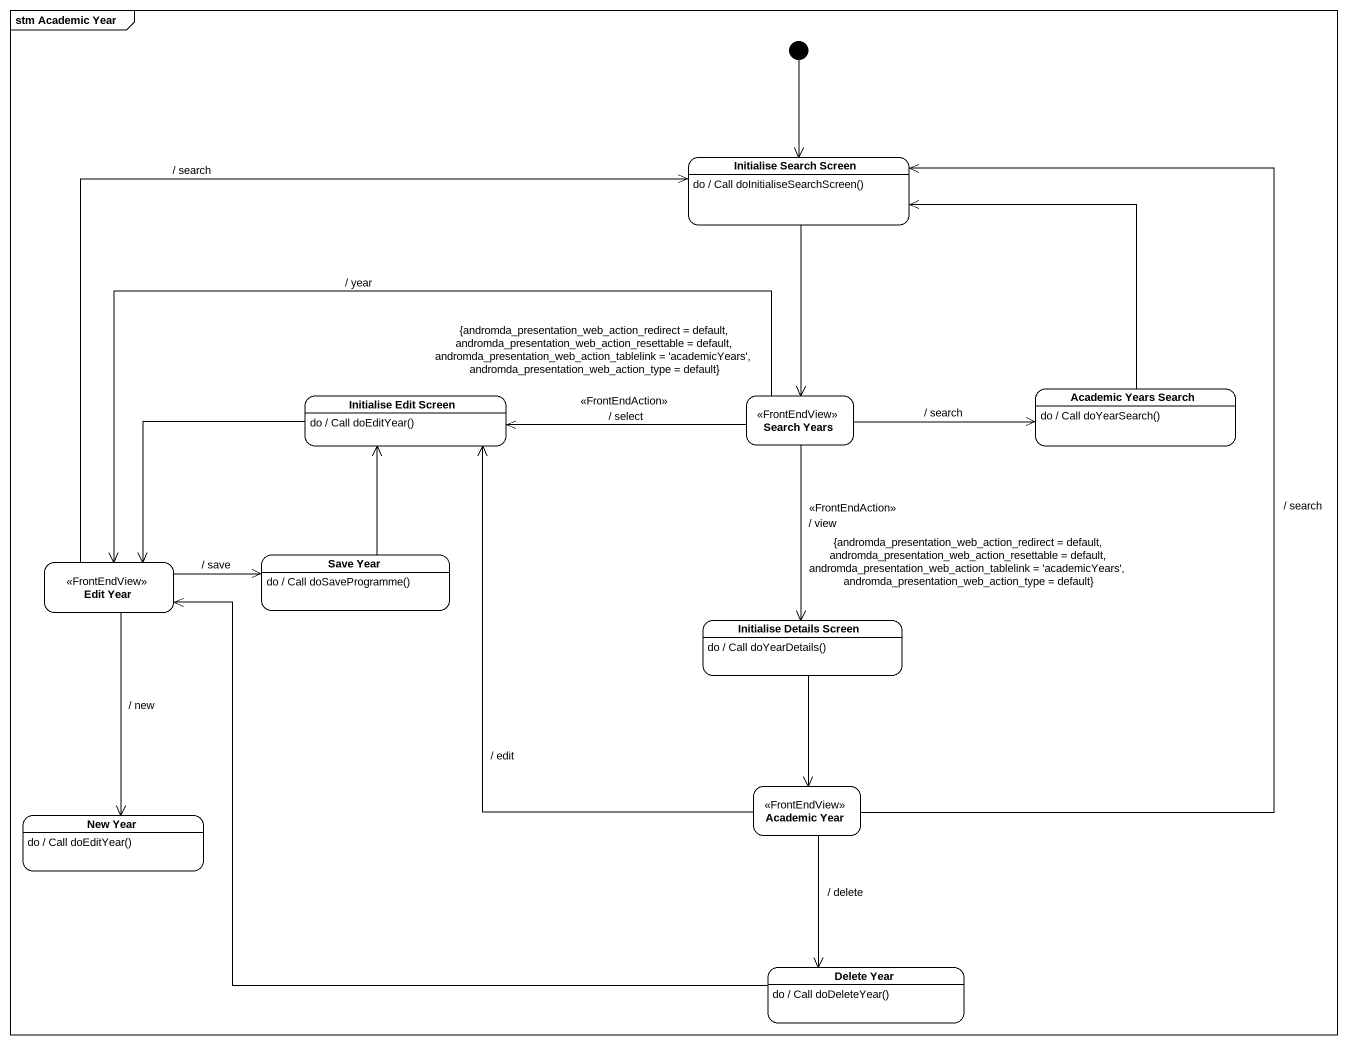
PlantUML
@startuml
mainframe stm Academic Year
hide empty description
state "Initialise Search Screen" as Initialise_Search_Screen
Initialise_Search_Screen : do / Call doInitialiseSearchScreen()
state "Initialise Edit Screen" as Initialise_Edit_Screen
Initialise_Edit_Screen : do / Call doEditYear()
state "Search Years" as Search_Years <<FrontEndView>>
state "Academic Years Search" as Academic_Years_Search
Academic_Years_Search : do / Call doYearSearch()
state "Edit Year" as Edit_Year <<FrontEndView>>
state "Save Year" as Save_Year
Save_Year : do / Call doSaveProgramme()
state "Initialise Details Screen" as Initialise_Details_Screen
Initialise_Details_Screen : do / Call doYearDetails()
state "Academic Year" as Academic_Year <<FrontEndView>>
state "New Year" as New_Year
New_Year : do / Call doEditYear()
state "Delete Year" as Delete_Year
Delete_Year : do / Call doDeleteYear()
[*] --> Initialise_Search_Screen
Initialise_Search_Screen --> Search_Years
Initialise_Edit_Screen -left-> Edit_Year
Search_Years -left-> Initialise_Edit_Screen : {andromda_presentation_web_action_redirect = default, andromda_presentation_web_action_resettable = default, andromda_presentation_web_action_tablelink = 'academicYears', andromda_presentation_web_action_type = default}\n<<FrontEndAction>>\n/ select
Search_Years -right-> Academic_Years_Search : / search
Search_Years -left-> Edit_Year : / year
Search_Years --> Initialise_Details_Screen : <<FrontEndAction>>\n/ view\n{andromda_presentation_web_action_redirect = default, andromda_presentation_web_action_resettable = default, andromda_presentation_web_action_tablelink = 'academicYears', andromda_presentation_web_action_type = default}
Academic_Years_Search -up-> Initialise_Search_Screen
Edit_Year -right-> Initialise_Search_Screen : / search
Edit_Year -right-> Save_Year : / save
Edit_Year --> New_Year : / new
Save_Year -up-> Initialise_Edit_Screen
Initialise_Details_Screen --> Academic_Year
Academic_Year -up-> Initialise_Search_Screen : / search
Academic_Year -up-> Initialise_Edit_Screen : / edit
Academic_Year --> Delete_Year : / delete
Delete_Year -left-> Edit_Year
@enduml
